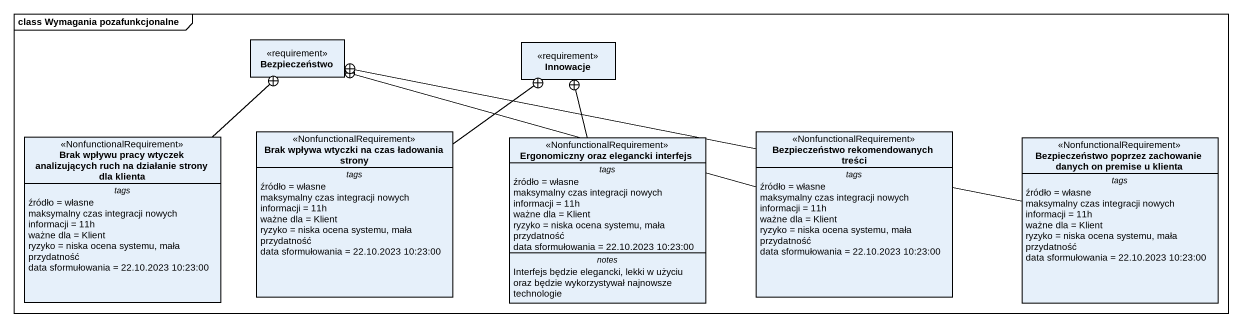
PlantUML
@startuml
mainframe class Wymagania pozafunkcjonalne
hide circle
hide empty members
class Bezpieczeństwo <<requirement>>
class Innowacje <<requirement>>
class "Brak wpływu pracy wtyczek analizujących ruch na działanie strony dla klienta" as Brak_wpływu_pracy_wtyczek <<NonfunctionalRequirement>> {
  -- tags --
  źródło = własne
  maksymalny czas integracji nowych informacji = 11h
  ważne dla = Klient
  ryzyko = niska ocena systemu, mała przydatność
  data sformułowania = 22.10.2023 10:23:00
}
class "Brak wpływa wtyczki na czas ładowania strony" as Brak_wpływa_wtyczki_na_czas <<NonfunctionalRequirement>> {
  -- tags --
  źródło = własne
  maksymalny czas integracji nowych informacji = 11h
  ważne dla = Klient
  ryzyko = niska ocena systemu, mała przydatność
  data sformułowania = 22.10.2023 10:23:00
}
class "Ergonomiczny oraz elegancki interfejs" as Ergonomiczny_oraz_elegancki <<NonfunctionalRequirement>> {
  -- tags --
  źródło = własne
  maksymalny czas integracji nowych informacji = 11h
  ważne dla = Klient
  ryzyko = niska ocena systemu, mała przydatność
  data sformułowania = 22.10.2023 10:23:00
  -- notes --
  Interfejs będzie elegancki, lekki w użyciu oraz będzie wykorzystywał najnowsze technologie
}
class "Bezpieczeństwo rekomendowanych treści" as Bezpieczeństwo_2 <<NonfunctionalRequirement>> {
  -- tags --
  źródło = własne
  maksymalny czas integracji nowych informacji = 11h
  ważne dla = Klient
  ryzyko = niska ocena systemu, mała przydatność
  data sformułowania = 22.10.2023 10:23:00
}
class "Bezpieczeństwo poprzez zachowanie danych on premise u klienta" as Bezpieczeństwo_poprzez <<NonfunctionalRequirement>> {
  -- tags --
  źródło = własne
  maksymalny czas integracji nowych informacji = 11h
  ważne dla = Klient
  ryzyko = niska ocena systemu, mała przydatność
  data sformułowania = 22.10.2023 10:23:00
}
Brak_wpływu_pracy_wtyczek -up-+ Bezpieczeństwo
Brak_wpływa_wtyczki_na_czas -up-+ Innowacje
Ergonomiczny_oraz_elegancki -up-+ Innowacje
Bezpieczeństwo_2 -left-+ Bezpieczeństwo
Bezpieczeństwo_poprzez -left-+ Bezpieczeństwo
@enduml
